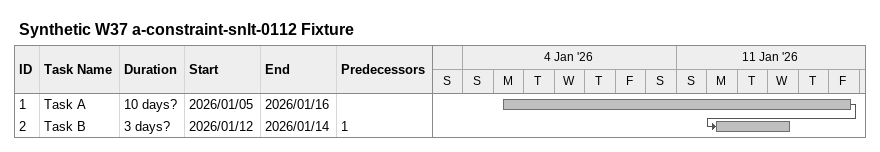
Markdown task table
Synthetic W37 a-constraint-snlt-0112 Fixture

| ID | Task | Duration | Start | Finish | Predecessors |
|---|---|---|---|---|---|
| 1 | Task A | 10d? | 2026-01-05 | 2026-01-16 |  |
| 2 | Task B | 3d? | 2026-01-12 | 2026-01-14 | 1 |
